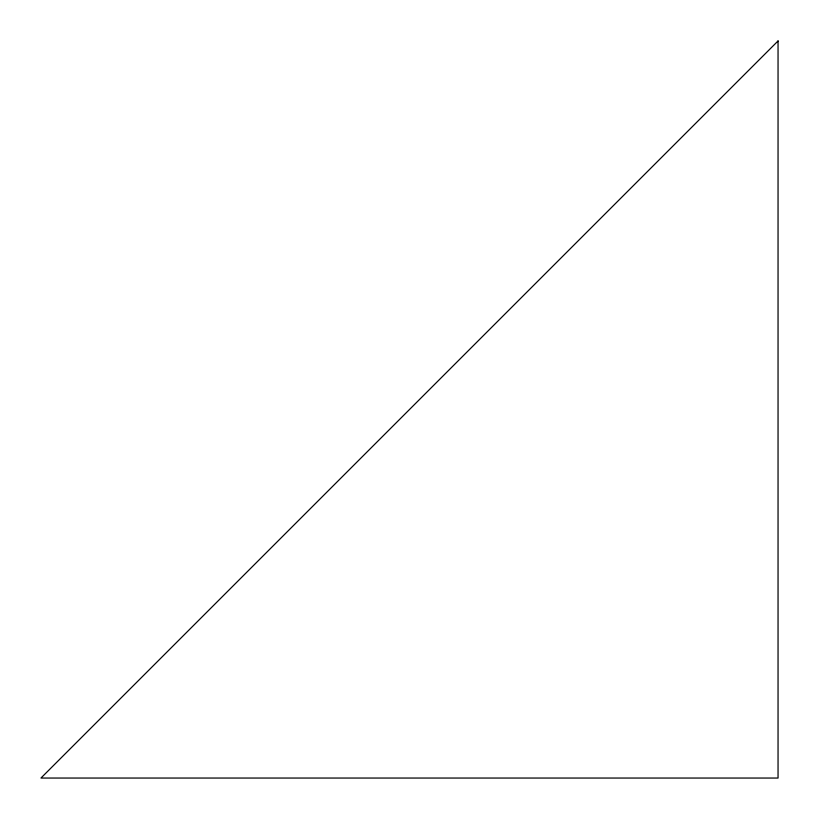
<?xml version="1.0" encoding="UTF-8"?>
<svg xmlns="http://www.w3.org/2000/svg" width="819" height="819" viewBox="0 0 819 819"><rect width="100%" height="100%" fill="white"/><g stroke="black" fill="none" stroke-linecap="round" stroke-linejoin="round"><path stroke-width="1.23" d="M778.05 40.95L40.95 778.05L778.05 778.05L778.05 40.95"/></g></svg>
